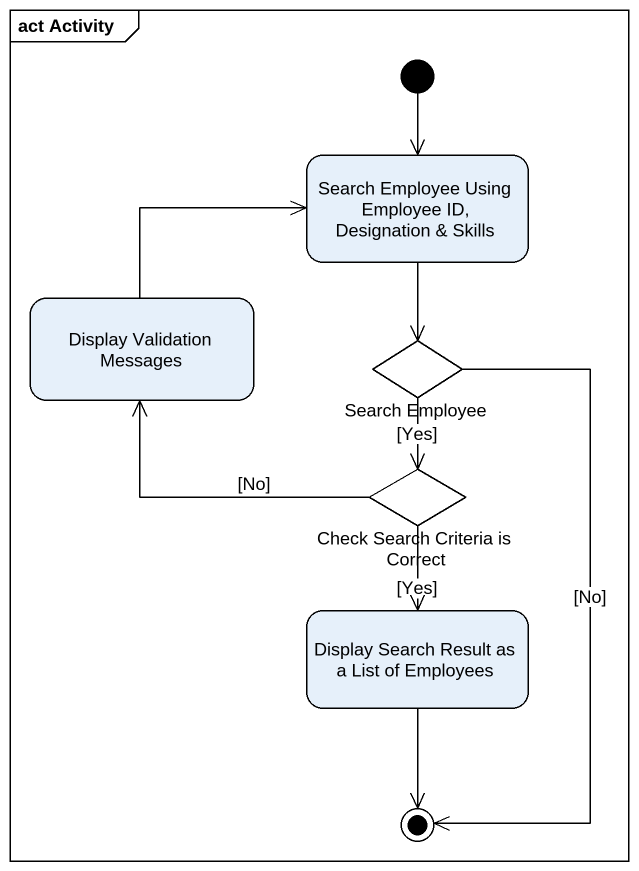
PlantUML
@startuml
mainframe act Activity
hide empty description
state "Search Employee Using Employee ID, Designation & Skills" as Search_Employee_Using
state "Display Validation Messages" as Display_Validation_Messages
state "Search Employee" as Search_Employee <<choice>>
state "Check Search Criteria is Correct" as Check_Search_Criteria_is <<choice>>
state "Display Search Result as a List of Employees" as Display_Search_Result_as_a
[*] --> Search_Employee_Using
Search_Employee_Using --> Search_Employee
Display_Validation_Messages -right-> Search_Employee_Using
Search_Employee --> Check_Search_Criteria_is : [Yes]
Check_Search_Criteria_is -left-> Display_Validation_Messages : [No]
Check_Search_Criteria_is --> Display_Search_Result_as_a : [Yes]
Search_Employee --> [*] : [No]
Display_Search_Result_as_a --> [*]
@enduml
